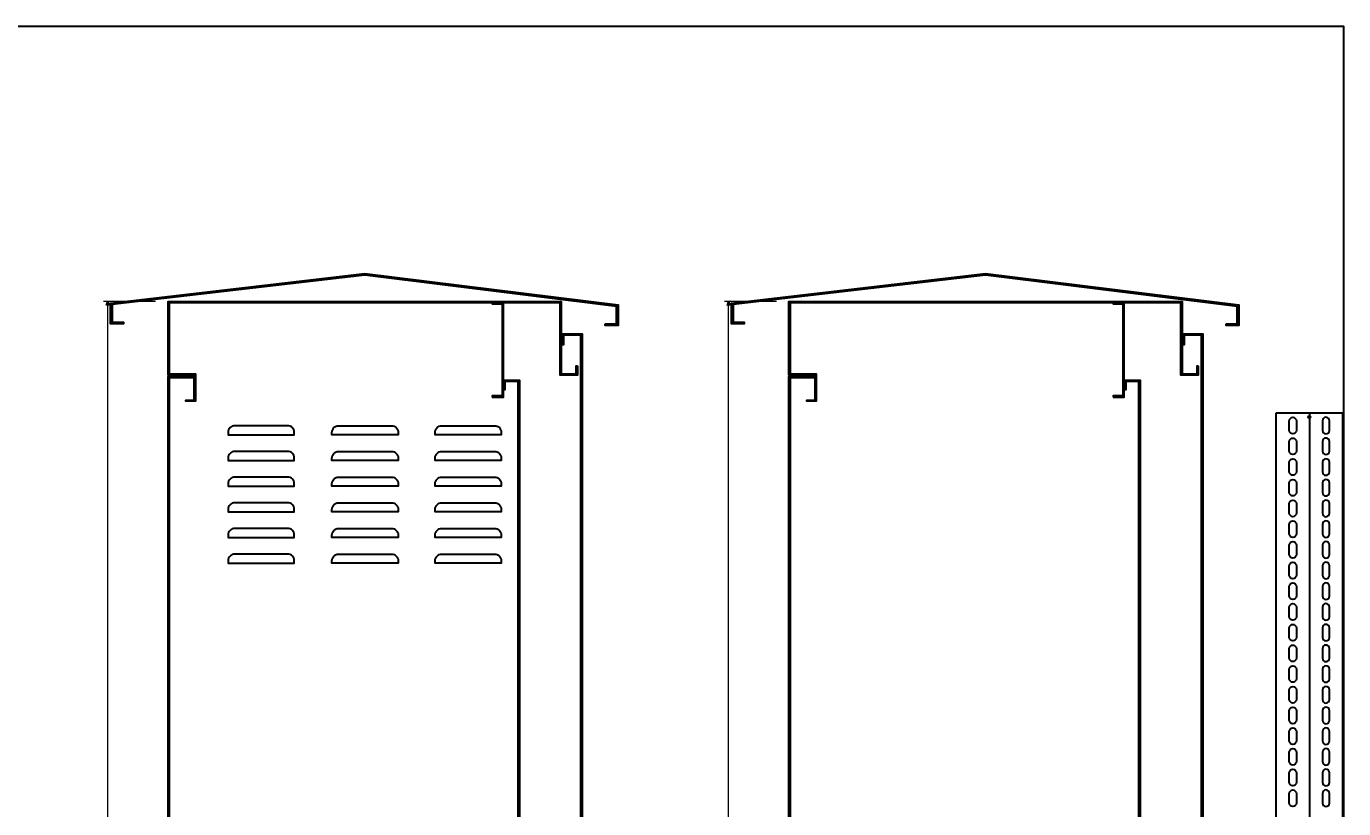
# Model space of a CAD drawing. Header units: millimetres. Extents: x 0 to 6126, y 0 to 4331.
# Drawn here: x 4535 to 6126, y 3387 to 4331 of the extents above; entities that cross this region are included whole.
import ezdxf
from ezdxf.enums import TextEntityAlignment as Align

# ---------------------------------------------------------------- set-up
doc = ezdxf.new("R2010")
doc.units = ezdxf.units.MM
doc.layers.add('DIM', color=253, linetype='Continuous')
doc.styles.add('Tahoma (Input Text)', font='tahoma.ttf')
doc.dimstyles.new('CNC', dxfattribs={"dimtxt": 50, "dimasz": 5, "dimexe": 5, "dimexo": 15, "dimgap": 10, "dimtad": 1, "dimdec": 0, "dimtxsty": 'Standard', "dimblk": 'OPEN30', "dimcen": 10, "dimclrd": 5, "dimclre": 5, "dimclrt": 3, "dimazin": 3, "dimtfac": 1, "dimtdec": 0, "dimtmove": 0, "dimatfit": 3, "dimldrblk": 'ARCHTICK', "dimlwd": 9, "dimlwe": 9})

# ---------------------------------------------------------------- blocks, each defined once
blk = doc.blocks.new('khungtenAsean2')
at = {"color": 7}
blk.add_lwpolyline([(0, 0), (2970, 0), (2970, -2100), (0, -2100)], close=True, dxfattribs=at)
at = {"color": 1, "style": 'Tahoma (Input Text)', "flags": 8}
for tag, p in [('#01', (137.05, -2021.28)), ('#03', (506.57, -2019.3)), ('#05', (1106.63, -2021.28)), ('#07', (1834.68, -2021.28)), ('#09', (2146.72, -2021.28)), ('#02', (98.46, -2081.28)), ('#04', (486.11, -2081.28)), ('#06', (1065.33, -2081.28)), ('#08', (1817.45, -2081.28)), ('#10', (2146.72, -2081.28))]:
    blk.add_attdef(tag, p, '', height=25, dxfattribs=at)
blk.add_attdef('#11', text='', height=25, dxfattribs=at).set_placement((2914.99, -2067.35), align=Align.CENTER)
blk = doc.blocks.new('*D14')
at = {"color": 0, "linetype": 'ByBlock', "lineweight": -2}
for p, q in [((4631.5, 3994), (4632.8, 3999)), ((4632.8, 3999), (4634.2, 3994)), ((4632.8, 3999), (4632.8, 3994)), ((4632.8, 2499), (4631.5, 2504)), ((4634.2, 2504), (4632.8, 2499)), ((4632.8, 2499), (4632.8, 2504))]:
    blk.add_line(p, q, dxfattribs=at)
at = {"layer": 'Defpoints', "color": 0, "ltscale": 3, "transparency": 16777216}
for p in [(4632.8, 3999), (4705.7, 3999), (4705.7, 2499)]:
    blk.add_point(p, dxfattribs=at)
at = {"layer": 'DIM', "color": 5, "lineweight": 9, "ltscale": 3, "transparency": 16777216}
for p, q in [((4690.7, 3999), (4627.8, 3999)), ((4632.8, 2504), (4632.8, 3994)), ((4690.7, 2499), (4627.8, 2499))]:
    blk.add_line(p, q, dxfattribs=at)
at = {"layer": 'DIM', "color": 3, "ltscale": 3, "transparency": 16777216, "insert": (4597.3, 3249), "char_height": 50, "attachment_point": 5, "rotation": 90}
blk.add_mtext('1500', dxfattribs=at)
blk = doc.blocks.new('_ArchTick')
at = {"color": 0, "const_width": 0.15}
blk.add_lwpolyline([(-0.5, -0.5), (0.5, 0.5)], dxfattribs=at)
blk = doc.blocks.new('_Open30')
at = {"color": 0, "linetype": 'ByBlock', "lineweight": -2}
for p, q in [((-1, 0.27), (0, 0)), ((0, 0), (-1, -0.27)), ((0, 0), (-1, 0))]:
    blk.add_line(p, q, dxfattribs=at)
blk = doc.blocks.new('*D18')
at = {"color": 0, "linetype": 'ByBlock', "lineweight": -2}
for p, q in [((5381.4, 3994), (5382.7, 3999)), ((5382.7, 3999), (5384.1, 3994)), ((5382.7, 3999), (5382.7, 3994)), ((5382.7, 2499), (5381.4, 2504)), ((5384.1, 2504), (5382.7, 2499)), ((5382.7, 2499), (5382.7, 2504))]:
    blk.add_line(p, q, dxfattribs=at)
at = {"layer": 'Defpoints', "color": 0, "ltscale": 3, "transparency": 16777216}
for p in [(5382.7, 3999), (5455.6, 3999), (5455.6, 2499)]:
    blk.add_point(p, dxfattribs=at)
at = {"layer": 'DIM', "color": 5, "lineweight": 9, "ltscale": 3, "transparency": 16777216}
for p, q in [((5440.6, 3999), (5377.7, 3999)), ((5382.7, 2504), (5382.7, 3994)), ((5440.6, 2499), (5377.7, 2499))]:
    blk.add_line(p, q, dxfattribs=at)
at = {"layer": 'DIM', "color": 3, "ltscale": 3, "transparency": 16777216, "insert": (5347.2, 3249), "char_height": 50, "attachment_point": 5, "rotation": 90}
blk.add_mtext('1500', dxfattribs=at)

msp = doc.modelspace()

# ---------------------------------------------------------------- linework, layer by layer
at = {"color": 7}
msp.add_line((6084.3, 3864.6), (6084.3, 2533.4), dxfattribs=at)
for points in [[(5233.7, 3971.9), (5247.2, 3971.9), (5247.2, 3993.1), (4943.2, 4030.9), (4638.2, 3995.3), (4638.2, 3974.1), (4651.7, 3974.1), (4651.7, 3972.1), (4636.2, 3972.1), (4636.2, 3997.1), (4943.2, 4032.9), (5249.2, 3994.9), (5249.2, 3969.9), (5233.7, 3969.9)], [(5983.6, 3971.9), (5997.1, 3971.9), (5997.1, 3993.1), (5693.1, 4030.9), (5388.1, 3995.3), (5388.1, 3974.1), (5401.6, 3974.1), (5401.6, 3972.1), (5386.1, 3972.1), (5386.1, 3997.1), (5693.1, 4032.9), (5999.1, 3994.9), (5999.1, 3969.9), (5983.6, 3969.9)], [(5200.2, 3921.5), (5200.2, 3910), (5179.2, 3910), (5179.2, 3997.5), (4707.2, 3997.5), (4707.2, 3911.5), (4738.7, 3911.5), (4738.7, 3878.5), (4727.2, 3878.5), (4727.2, 3880), (4737.2, 3880), (4737.2, 3910), (4705.7, 3910), (4705.7, 3999), (5180.7, 3999), (5180.7, 3911.5), (5198.7, 3911.5), (5198.7, 3921.5)], [(5950.1, 3921.5), (5950.1, 3910), (5929.1, 3910), (5929.1, 3997.5), (5457.1, 3997.5), (5457.1, 3911.5), (5488.6, 3911.5), (5488.6, 3878.5), (5477.1, 3878.5), (5477.1, 3880), (5487.1, 3880), (5487.1, 3910), (5455.6, 3910), (5455.6, 3999), (5930.6, 3999), (5930.6, 3911.5), (5948.6, 3911.5), (5948.6, 3921.5)], [(5183.2, 2514), (5183.2, 2502), (5204.2, 2502), (5204.2, 3958.5), (5183.2, 3958.5), (5183.2, 3946.5), (5181.7, 3946.5), (5181.7, 3960), (5205.7, 3960), (5205.7, 2500.5), (5181.7, 2500.5), (5181.7, 2514)], [(5933.1, 2514), (5933.1, 2502), (5954.1, 2502), (5954.1, 3958.5), (5933.1, 3958.5), (5933.1, 3946.5), (5931.6, 3946.5), (5931.6, 3960), (5955.6, 3960), (5955.6, 2500.5), (5931.6, 2500.5), (5931.6, 2514)], [(6044.3, 3864.6), (6124.3, 3864.6), (6124.3, 2533.4), (6044.3, 2533.4)]]:
    msp.add_lwpolyline(points, close=True, dxfattribs=at)
at = {"color": 3, "ltscale": 0.5}
for points in [[(5097.2, 3883.5), (5110.7, 3883.5), (5110.7, 3997.5), (5097.2, 3997.5), (5097.2, 3996), (5109.2, 3996), (5109.2, 3885), (5097.2, 3885)], [(5847.1, 3883.5), (5860.6, 3883.5), (5860.6, 3997.5), (5847.1, 3997.5), (5847.1, 3996), (5859.1, 3996), (5859.1, 3885), (5847.1, 3885)]]:
    msp.add_lwpolyline(points, close=True, dxfattribs=at)
at = {"color": 7, "ltscale": 0.5}
for points in [[(4736.2, 2553.5), (4705.7, 2553.5), (4705.7, 3908.5), (4736.2, 3908.5), (4736.2, 3907), (4707.2, 3907), (4707.2, 2555), (4736.2, 2555)], [(5486.1, 2553.5), (5455.6, 2553.5), (5455.6, 3908.5), (5486.1, 3908.5), (5486.1, 3907), (5457.1, 3907), (5457.1, 2555), (5486.1, 2555)]]:
    msp.add_lwpolyline(points, close=True, dxfattribs=at)
at = {"color": 6, "ltscale": 0.5}
for points in [[(5111, 3892.5), (5111, 3904), (5130, 3904), (5130, 2558), (5111, 2558), (5111, 2569.5), (5112.5, 2569.5), (5112.5, 2559.5), (5128.5, 2559.5), (5128.5, 3902.5), (5112.5, 3902.5), (5112.5, 3892.5)], [(5860.9, 3892.5), (5860.9, 3904), (5879.9, 3904), (5879.9, 2558), (5860.9, 2558), (5860.9, 2569.5), (5862.4, 2569.5), (5862.4, 2559.5), (5878.4, 2559.5), (5878.4, 3902.5), (5862.4, 3902.5), (5862.4, 3892.5)]]:
    msp.add_lwpolyline(points, close=True, dxfattribs=at)
at = {"color": 2, "ltscale": 0.5}
for points in [[(6068.5, 3854.9), (6068.5, 3843.4, -1), (6060, 3843.4), (6060, 3854.9, -1)], [(6100, 3854.9), (6100, 3843.4, 1), (6108.5, 3843.4), (6108.5, 3854.9, 1)], [(6068.5, 3829.9), (6068.5, 3818.4, -1), (6060, 3818.4), (6060, 3829.9, -1)], [(6100, 3829.9), (6100, 3818.4, 1), (6108.5, 3818.4), (6108.5, 3829.9, 1)], [(6068.5, 3804.9), (6068.5, 3793.4, -1), (6060, 3793.4), (6060, 3804.9, -1)], [(6100, 3804.9), (6100, 3793.4, 1), (6108.5, 3793.4), (6108.5, 3804.9, 1)], [(6068.5, 3779.9), (6068.5, 3768.4, -1), (6060, 3768.4), (6060, 3779.9, -1)], [(6100, 3779.9), (6100, 3768.4, 1), (6108.5, 3768.4), (6108.5, 3779.9, 1)], [(6068.5, 3754.9), (6068.5, 3743.4, -1), (6060, 3743.4), (6060, 3754.9, -1)], [(6100, 3754.9), (6100, 3743.4, 1), (6108.5, 3743.4), (6108.5, 3754.9, 1)], [(6068.5, 3729.9), (6068.5, 3718.4, -1), (6060, 3718.4), (6060, 3729.9, -1)], [(6100, 3729.9), (6100, 3718.4, 1), (6108.5, 3718.4), (6108.5, 3729.9, 1)], [(6068.5, 3704.9), (6068.5, 3693.4, -1), (6060, 3693.4), (6060, 3704.9, -1)], [(6100, 3704.9), (6100, 3693.4, 1), (6108.5, 3693.4), (6108.5, 3704.9, 1)], [(6068.5, 3679.9), (6068.5, 3668.4, -1), (6060, 3668.4), (6060, 3679.9, -1)], [(6100, 3679.9), (6100, 3668.4, 1), (6108.5, 3668.4), (6108.5, 3679.9, 1)], [(6068.5, 3654.9), (6068.5, 3643.4, -1), (6060, 3643.4), (6060, 3654.9, -1)], [(6100, 3654.9), (6100, 3643.4, 1), (6108.5, 3643.4), (6108.5, 3654.9, 1)], [(6068.5, 3629.9), (6068.5, 3618.4, -1), (6060, 3618.4), (6060, 3629.9, -1)], [(6100, 3629.9), (6100, 3618.4, 1), (6108.5, 3618.4), (6108.5, 3629.9, 1)], [(6068.5, 3604.9), (6068.5, 3593.4, -1), (6060, 3593.4), (6060, 3604.9, -1)], [(6100, 3604.9), (6100, 3593.4, 1), (6108.5, 3593.4), (6108.5, 3604.9, 1)], [(6068.5, 3579.9), (6068.5, 3568.4, -1), (6060, 3568.4), (6060, 3579.9, -1)], [(6100, 3579.9), (6100, 3568.4, 1), (6108.5, 3568.4), (6108.5, 3579.9, 1)], [(6068.5, 3554.9), (6068.5, 3543.4, -1), (6060, 3543.4), (6060, 3554.9, -1)], [(6100, 3554.9), (6100, 3543.4, 1), (6108.5, 3543.4), (6108.5, 3554.9, 1)], [(6068.5, 3529.9), (6068.5, 3518.4, -1), (6060, 3518.4), (6060, 3529.9, -1)], [(6100, 3529.9), (6100, 3518.4, 1), (6108.5, 3518.4), (6108.5, 3529.9, 1)], [(6068.5, 3504.9), (6068.5, 3493.4, -1), (6060, 3493.4), (6060, 3504.9, -1)], [(6100, 3504.9), (6100, 3493.4, 1), (6108.5, 3493.4), (6108.5, 3504.9, 1)], [(6068.5, 3479.9), (6068.5, 3468.4, -1), (6060, 3468.4), (6060, 3479.9, -1)], [(6100, 3479.9), (6100, 3468.4, 1), (6108.5, 3468.4), (6108.5, 3479.9, 1)], [(6068.5, 3454.9), (6068.5, 3443.4, -1), (6060, 3443.4), (6060, 3454.9, -1)], [(6100, 3454.9), (6100, 3443.4, 1), (6108.5, 3443.4), (6108.5, 3454.9, 1)], [(6068.5, 3429.9), (6068.5, 3418.4, -1), (6060, 3418.4), (6060, 3429.9, -1)], [(6100, 3429.9), (6100, 3418.4, 1), (6108.5, 3418.4), (6108.5, 3429.9, 1)], [(6068.5, 3404.9), (6068.5, 3393.4, -1), (6060, 3393.4), (6060, 3404.9, -1)], [(6100, 3404.9), (6100, 3393.4, 1), (6108.5, 3393.4), (6108.5, 3404.9, 1)]]:
    msp.add_lwpolyline(points, format="xyb", close=True, dxfattribs=at)
at = {"color": 2}
for points in [[(4850.2, 3849), (4786.2, 3849, 0.414214), (4778.2, 3841), (4778.2, 3838), (4858.2, 3838), (4858.2, 3841, 0.414214)], [(4911.7, 3849), (4975.7, 3849, -0.414214), (4983.7, 3841), (4983.7, 3838), (4903.7, 3838), (4903.7, 3841, -0.414214)], [(5036.2, 3849), (5100.2, 3849, -0.414214), (5108.2, 3841), (5108.2, 3838), (5028.2, 3838), (5028.2, 3841, -0.414214)], [(4850.2, 3818), (4786.2, 3818, 0.414214), (4778.2, 3810), (4778.2, 3807), (4858.2, 3807), (4858.2, 3810, 0.414214)], [(4911.7, 3818), (4975.7, 3818, -0.414214), (4983.7, 3810), (4983.7, 3807), (4903.7, 3807), (4903.7, 3810, -0.414214)], [(5036.2, 3818), (5100.2, 3818, -0.414214), (5108.2, 3810), (5108.2, 3807), (5028.2, 3807), (5028.2, 3810, -0.414214)], [(4850.2, 3787), (4786.2, 3787, 0.414214), (4778.2, 3779), (4778.2, 3776), (4858.2, 3776), (4858.2, 3779, 0.414214)], [(4911.7, 3787), (4975.7, 3787, -0.414214), (4983.7, 3779), (4983.7, 3776), (4903.7, 3776), (4903.7, 3779, -0.414214)], [(5036.2, 3787), (5100.2, 3787, -0.414214), (5108.2, 3779), (5108.2, 3776), (5028.2, 3776), (5028.2, 3779, -0.414214)], [(4850.2, 3756), (4786.2, 3756, 0.414214), (4778.2, 3748), (4778.2, 3745), (4858.2, 3745), (4858.2, 3748, 0.414214)], [(4911.7, 3756), (4975.7, 3756, -0.414214), (4983.7, 3748), (4983.7, 3745), (4903.7, 3745), (4903.7, 3748, -0.414214)], [(5036.2, 3756), (5100.2, 3756, -0.414214), (5108.2, 3748), (5108.2, 3745), (5028.2, 3745), (5028.2, 3748, -0.414214)], [(4850.2, 3725), (4786.2, 3725, 0.414214), (4778.2, 3717), (4778.2, 3714), (4858.2, 3714), (4858.2, 3717, 0.414214)], [(4911.7, 3725), (4975.7, 3725, -0.414214), (4983.7, 3717), (4983.7, 3714), (4903.7, 3714), (4903.7, 3717, -0.414214)], [(5036.2, 3725), (5100.2, 3725, -0.414214), (5108.2, 3717), (5108.2, 3714), (5028.2, 3714), (5028.2, 3717, -0.414214)], [(4850.2, 3694), (4786.2, 3694, 0.414214), (4778.2, 3686), (4778.2, 3683), (4858.2, 3683), (4858.2, 3686, 0.414214)], [(4911.7, 3694), (4975.7, 3694, -0.414214), (4983.7, 3686), (4983.7, 3683), (4903.7, 3683), (4903.7, 3686, -0.414214)], [(5036.2, 3694), (5100.2, 3694, -0.414214), (5108.2, 3686), (5108.2, 3683), (5028.2, 3683), (5028.2, 3686, -0.414214)]]:
    msp.add_lwpolyline(points, format="xyb", close=True, dxfattribs=at)
at = {"color": 2, "ltscale": 0.5}
msp.add_circle((6084.3, 3859.6), 1.5, dxfattribs=at)

# ---------------------------------------------------------------- block references
at = {"color": 7, "xscale": 2.0625, "yscale": 2.0625, "zscale": 2.0625}
msp.add_blockref('khungtenAsean2', (0, 4331.3), dxfattribs=at)

# ---------------------------------------------------------------- dimensions: what is measured, and where the dimension line sits
at = {"layer": 'DIM', "color": 7, "ltscale": 3}
for base, p1, p2, picture, middle in [((4632.8, 3999), (4705.7, 2499), (4705.7, 3999), '*D14', (4632.8, 3249)), ((5382.7, 3999), (5455.6, 2499), (5455.6, 3999), '*D18', (5382.7, 3249))]:
    dim = msp.add_linear_dim(base=base, p1=p1, p2=p2, angle=90, dimstyle='CNC', dxfattribs=at)
    dim.commit()
    dim.dimension.update_dxf_attribs({"geometry": picture, "text_midpoint": middle, "dimtype": 160})

doc.saveas('drawing.dxf')
